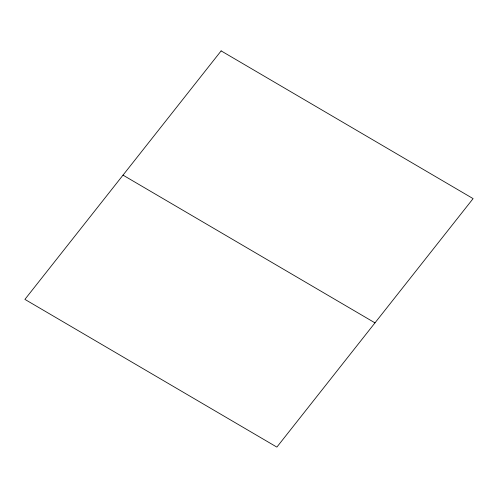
<?xml version="1.0" encoding="UTF-8"?>
<svg xmlns="http://www.w3.org/2000/svg" width="498" height="498" viewBox="0 0 498 498"><rect width="100%" height="100%" fill="white"/><g stroke="black" fill="none" stroke-linecap="round" stroke-linejoin="round"><path stroke-width="0.75" d="M123.012 175.134L374.988 322.866M221.131 50.889L24.9 299.385L276.869 447.111L473.1 198.615L221.131 50.889"/></g></svg>
